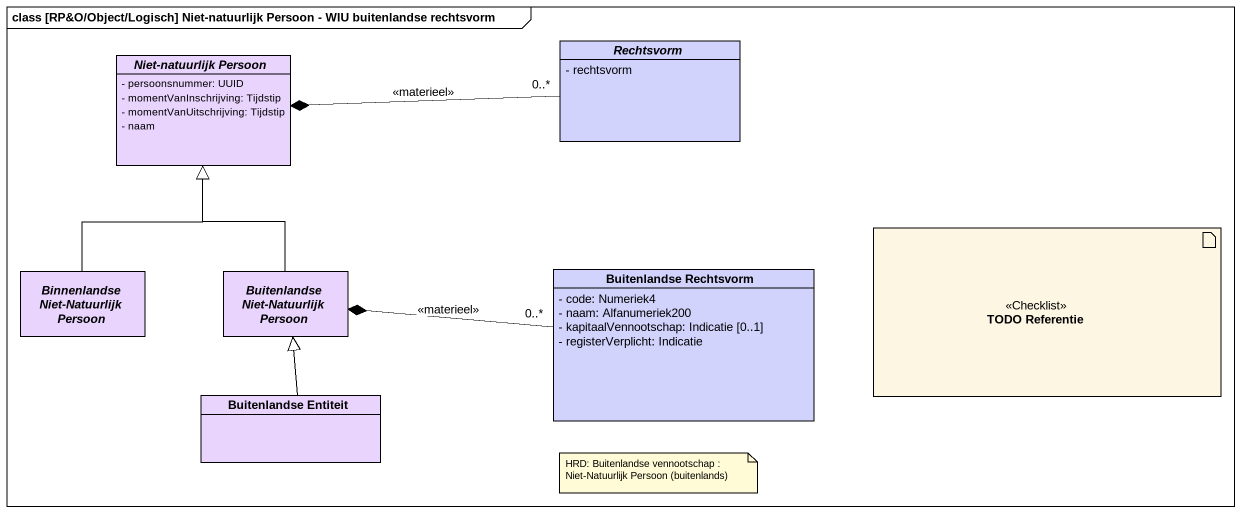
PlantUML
@startuml
mainframe class [RP&O/Object/Logisch] Niet-natuurlijk Persoon - WIU buitenlandse rechtsvorm
allowmixing
hide circle
hide empty members
skinparam classAttributeIconSize 0
abstract class "Niet-natuurlijk Persoon" as Niet_natuurlijk_Persoon #E9D4FE {
  - persoonsnummer: UUID
  - momentVanInschrijving: Tijdstip
  - momentVanUitschrijving: Tijdstip
  - naam
}
abstract class Rechtsvorm #D2D3FC {
  - rechtsvorm
}
artifact "TODO Referentie" as TODO_Referentie <<Checklist>>
abstract class "Binnenlandse Niet-Natuurlijk Persoon" as Binnenlandse_Niet #E9D4FE
abstract class "Buitenlandse Niet-Natuurlijk Persoon" as Buitenlandse_Niet #E9D4FE
class "Buitenlandse Rechtsvorm" as Buitenlandse_Rechtsvorm #D2D3FC {
  - code: Numeriek4
  - naam: Alfanumeriek200
  - kapitaalVennootschap: Indicatie [0..1]
  - registerVerplicht: Indicatie
}
class "Buitenlandse Entiteit" as Buitenlandse_Entiteit #E9D4FE
Rechtsvorm "0..*" -left-* Niet_natuurlijk_Persoon : <<materieel>>
Binnenlandse_Niet -up-|> Niet_natuurlijk_Persoon
Buitenlandse_Niet -up-|> Niet_natuurlijk_Persoon
Buitenlandse_Rechtsvorm "0..*" -left-* Buitenlandse_Niet : <<materieel>>
Buitenlandse_Entiteit -up-|> Buitenlandse_Niet
note as N1
  HRD: Buitenlandse vennootschap : Niet-Natuurlijk Persoon (buitenlands)
end note
@enduml
